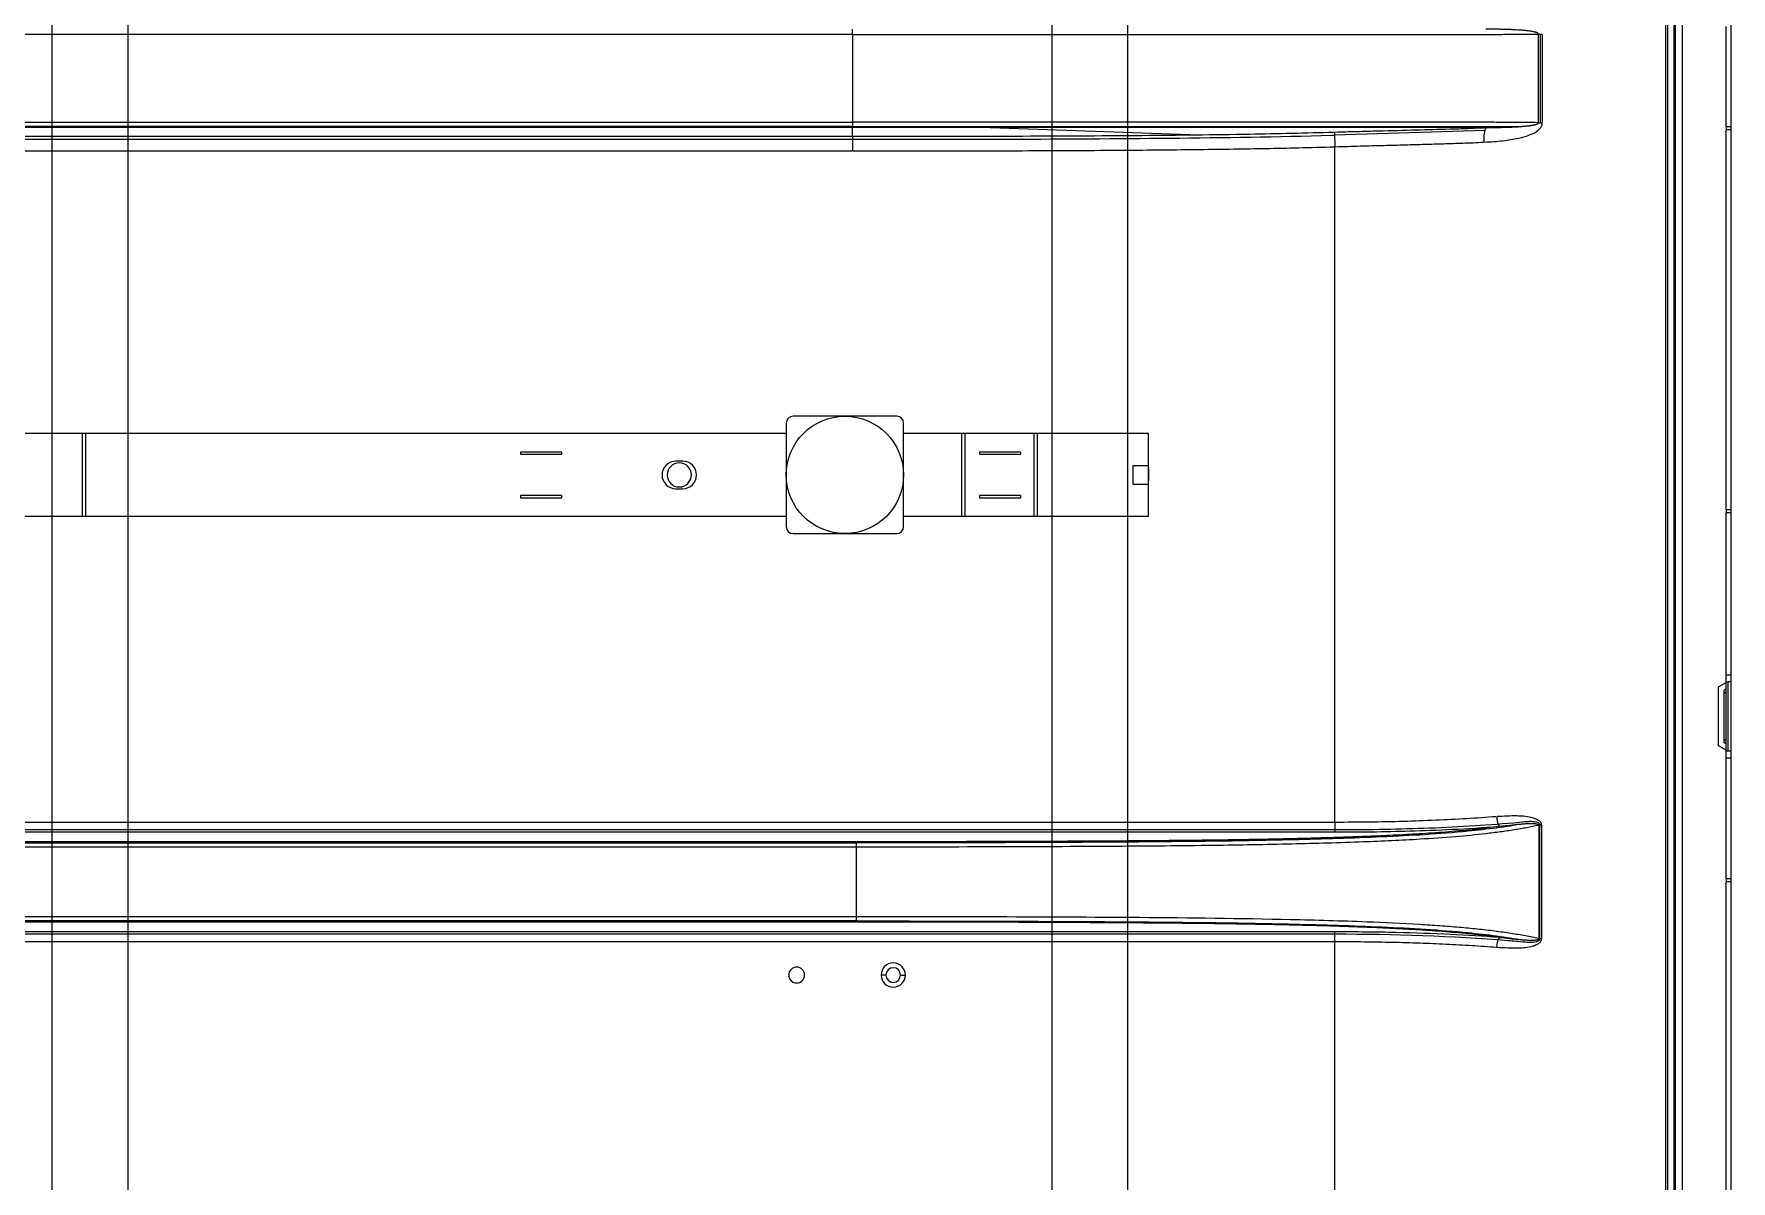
# Model space of a CAD drawing. Header units: millimetres. Extents: x 10037 to 11393, y -913 to 246.
# Drawn here: x 11146.9 to 11392.8, y -467.6 to -301.3 of the extents above; entities that cross this region are included whole.
import ezdxf

# ---------------------------------------------------------------- set-up
doc = ezdxf.new("R2010")
doc.units = ezdxf.units.MM
doc.header["$LTSCALE"] = 46.255
doc.layers.get('0').update_dxf_attribs({"linetype": 'CONTINUOUS'})
doc.layers.add('1', color=7, linetype='CONTINUOUS', true_color=0xffffff)

msp = doc.modelspace()

# ---------------------------------------------------------------- linework, layer by layer
at = {"color": 2}
msp.add_line((11392.82, -642.5), (11392.82, 52.6), dxfattribs=at)
at = {"color": 1}
for p, q in [((11149.52, -59.2), (11149.52, -533)), ((11160.52, -59.2), (11160.52, -533)), ((11294.38, -59.2), (11294.38, -533)), ((11305.38, -59.2), (11305.38, -533))]:
    msp.add_line(p, q, dxfattribs=at)
at = {"color": 3}
for p, q in [((11255.92, -357.7), (11255.92, -372.7)), ((11271.92, -356.7), (11256.92, -356.7)), ((11272.92, -372.7), (11272.92, -357.7)), ((11255.92, -359.2), (11133.92, -359.2)), ((11153.88, -359.2), (11153.88, -371.2)), ((11154.38, -359.2), (11154.38, -371.2)), ((11308.42, -359.2), (11272.92, -359.2)), ((11281.29, -359.2), (11281.29, -371.2)), ((11281.79, -359.2), (11281.79, -371.2)), ((11291.79, -359.2), (11291.79, -371.2)), ((11292.29, -359.2), (11292.29, -371.2)), ((11308.42, -371.2), (11308.42, -359.2)), ((11240.92, -363.2), (11239.92, -363.2)), ((11306.17, -366.58), (11306.17, -363.83)), ((11306.17, -363.83), (11308.42, -363.83)), ((11308.42, -364.33), (11308.42, -366.08)), ((11239.92, -367.2), (11240.92, -367.2)), ((11308.42, -366.58), (11306.17, -366.58)), ((11133.92, -371.2), (11255.92, -371.2)), ((11272.92, -371.2), (11308.42, -371.2)), ((11256.92, -373.7), (11271.92, -373.7))]:
    msp.add_line(p, q, dxfattribs=at)
msp.add_circle((11264.42, -365.2), 8.5, dxfattribs=at)
for centre, radius, start, end in [((11256.92, -357.7), 1, 90, 180), ((11271.92, -357.7), 1, 0, 90), ((11239.92, -365.2), 2, 90, 270), ((11240.92, -365.2), 2, 270, 90), ((11256.92, -372.7), 1, 180, 270), ((11271.92, -372.7), 1, 270, 0)]:
    msp.add_arc(centre, radius, start, end, dxfattribs=at)
at = {"layer": '1', "color": 7, "linetype": 'Continuous'}
for p, q in [((11384.53, 41.93), (11384.53, -583.04)), ((11384.7, 41.93), (11384.7, -583.04)), ((11385.71, 41.93), (11385.71, -583.04)), ((11383.61, 40.7), (11383.61, -583.04)), ((11383.67, -583.04), (11383.67, 40.7)), ((11265.52, -301.37), (10295.32, -301.37)), ((11265.52, -301.37), (11265.52, -300.59)), ((11265.52, -301.37), (11265.52, -314.06)), ((11364.9, -314.09), (11364.9, -301.34)), ((11365.15, -301.29), (11365.15, -314.09)), ((11392.12, -314.7), (11392.12, -300.2)), ((11392.82, -314.7), (11392.82, -300.2)), ((10936.04, -314.06), (11265.52, -314.06)), ((11265.47, -314.68), (10936.04, -314.68)), ((11265.52, -314.06), (11265.52, -314.84)), ((11265.57, -314.68), (11362.39, -314.69)), ((11364.9, -314.14), (11365.48, -314.14)), ((11392.12, -314.7), (11392.12, -315.2)), ((11392.17, -314.7), (11392.77, -314.7)), ((11392.82, -315.2), (11392.82, -314.7)), ((11265.52, -314.84), (10936.04, -314.84)), ((10940.42, -316.55), (11265.52, -316.55)), ((10940.47, -316.12), (11265.52, -316.12)), ((11265.52, -316.12), (11265.52, -314.89)), ((11265.52, -316.12), (11265.52, -318.24)), ((11285.46, -314.84), (11315.8, -315.89)), ((11335.35, -315.51), (11335.42, -317.63)), ((11357.12, -315.28), (11335.37, -315.94)), ((11392.82, -315.2), (11392.12, -315.2)), ((11392.12, -370.2), (11392.12, -315.2)), ((11392.82, -370.2), (11392.82, -315.2)), ((10940.47, -318.24), (11265.47, -318.24)), ((11223.42, -361.9), (11217.42, -361.9)), ((11217.42, -361.9), (11217.42, -362.2)), ((11217.42, -362.2), (11223.42, -362.2)), ((11223.42, -362.2), (11223.42, -361.9)), ((11289.92, -361.9), (11283.92, -361.9)), ((11283.92, -361.9), (11283.92, -362.2)), ((11283.92, -362.2), (11289.92, -362.2)), ((11289.92, -362.2), (11289.92, -361.9)), ((11223.42, -368.2), (11217.42, -368.2)), ((11217.42, -368.2), (11217.42, -368.5)), ((11217.42, -368.5), (11223.42, -368.5)), ((11223.42, -368.5), (11223.42, -368.2)), ((11289.92, -368.2), (11283.92, -368.2)), ((11283.92, -368.2), (11283.92, -368.5)), ((11283.92, -368.5), (11289.92, -368.5)), ((11289.92, -368.5), (11289.92, -368.2)), ((11392.12, -370.2), (11392.82, -370.2)), ((11392.12, -370.2), (11392.12, -370.7)), ((11392.12, -394.2), (11392.12, -370.7)), ((11392.77, -370.7), (11392.17, -370.7)), ((11392.82, -370.7), (11392.82, -370.2)), ((11392.82, -394.2), (11392.82, -370.7)), ((11391.02, -395.92), (11392.12, -395.28)), ((11392.12, -394.2), (11392.82, -394.2)), ((11392.12, -395.2), (11392.12, -394.2)), ((11392.12, -395.2), (11392.42, -395.2)), ((11392.12, -405.2), (11392.12, -395.2)), ((11392.82, -395.2), (11392.42, -395.2)), ((11392.42, -405.2), (11392.42, -395.2)), ((11392.82, -395.2), (11392.82, -394.2)), ((11392.82, -405.2), (11392.82, -395.2)), ((11391.02, -404.49), (11391.02, -395.92)), ((11392.12, -396.21), (11391.82, -396.38)), ((11391.82, -404.02), (11391.82, -396.38)), ((11391.86, -396.79), (11392.12, -396.64)), ((11392.12, -405.12), (11391.02, -404.49)), ((11392.12, -404.2), (11391.82, -404.02)), ((11392.12, -403.76), (11391.86, -403.62)), ((11392.12, -405.2), (11392.42, -405.2)), ((11392.12, -406.2), (11392.12, -405.2)), ((11392.42, -405.2), (11392.82, -405.2)), ((11392.82, -406.2), (11392.82, -405.2)), ((11392.12, -406.2), (11392.82, -406.2)), ((11392.12, -423.7), (11392.12, -406.2)), ((11392.82, -423.7), (11392.82, -406.2)), ((10940.47, -415.52), (11335.36, -415.52)), ((11335.42, -415.58), (11335.42, -416.96)), ((11335.42, -416.67), (10940.42, -416.67)), ((10940.47, -416.96), (11335.36, -416.96)), ((11364.95, -416.04), (11364.95, -432.36)), ((11365.13, -432.41), (11365.13, -415.99)), ((11265.98, -418.38), (10935.3, -418.38)), ((10935.3, -418.54), (11266.03, -418.54)), ((11265.98, -419.16), (10935.3, -419.16)), ((11392.12, -423.7), (11392.12, -424.2)), ((11392.82, -424.2), (11392.12, -424.2)), ((11392.12, -476.2), (11392.12, -424.2)), ((11392.17, -423.7), (11392.77, -423.7)), ((11392.82, -424.2), (11392.82, -423.7)), ((11392.82, -476.2), (11392.82, -424.2)), ((11266.03, -429.86), (10935.24, -429.86)), ((11265.98, -430.02), (10935.3, -430.02)), ((10940.42, -431.74), (11335.42, -431.74)), ((11335.36, -431.44), (10940.47, -431.44)), ((11335.42, -432.82), (11335.42, -431.44)), ((11335.36, -432.89), (10940.47, -432.89)), ((11270.36, -437.7), (11269.66, -437.7)), ((11272.48, -437.7), (11273.18, -437.7))]:
    msp.add_line(p, q, dxfattribs=at)
for centre, radius, start, end in [((11240.42, -365.2), 1.75, 0, 180), ((11240.42, -365.2), 1.75, 180, 0), ((11257.42, -437.7), 1.15, 0, 180), ((11257.42, -437.7), 1.15, 180, 0), ((11271.42, -437.7), 1.76, 0, 180), ((11271.42, -437.7), 1.76, 180, 0), ((11271.42, -437.7), 1.06, 0, 180), ((11271.42, -437.7), 1.06, 180, 0)]:
    msp.add_arc(centre, radius, start, end, dxfattribs=at)
for centre, major_axis, ratio, start_param, end_param in [((11357.54, -316.97), (-0.1, 2.2), 0.246195, 0.346475, 1.559206), ((11359.25, -433.71), (-0.11, -1.5), 0.271951, 3.413901, 4.733038)]:
    msp.add_ellipse(centre, major_axis=major_axis, ratio=ratio, start_param=start_param, end_param=end_param, dxfattribs=at)
at = {"layer": '1', "color": 5, "linetype": 'Continuous'}
msp.add_open_spline([(11383.37, -583.04), (11383.37, 40.7)], degree=1, dxfattribs=at)
at = {"layer": '1', "color": 7, "linetype": 'Continuous'}
for points, knots in [([(11265.52, -301.37), (11266.51, -301.37), (11268.56, -301.37), (11271.82, -301.37), (11275.44, -301.37), (11279.56, -301.37), (11284.21, -301.36), (11289.43, -301.36), (11295.12, -301.36), (11300.95, -301.37), (11306.51, -301.37), (11311.55, -301.37), (11316.04, -301.37), (11320.06, -301.37), (11323.72, -301.37), (11327.09, -301.37), (11330.24, -301.37), (11333.24, -301.36), (11336.19, -301.36), (11339.21, -301.36), (11342.44, -301.36), (11345.93, -301.36), (11349.58, -301.36), (11353.15, -301.35), (11356.39, -301.35), (11359.22, -301.34), (11361.65, -301.32), (11363.5, -301.3), (11364.53, -301.29), (11364.9, -301.29)], [0, 0, 0, 0, 0.029545, 0.060797, 0.096529, 0.137042, 0.182909, 0.234521, 0.291967, 0.351653, 0.407569, 0.457132, 0.50112, 0.540666, 0.576634, 0.609755, 0.640694, 0.670209, 0.699171, 0.72864, 0.760207, 0.795526, 0.833531, 0.870644, 0.904542, 0.934725, 0.961718, 0.986032, 1, 1, 1, 1]), ([(11364.9, -314.14), (11364.3, -314.14), (11363.08, -314.12), (11361.03, -314.11), (11358.74, -314.09), (11355, -314.08), (11348.69, -314.08), (11339.19, -314.06), (11323.66, -314.06), (11298.88, -314.07), (11278.07, -314.06), (11265.52, -314.06)], [0, 0, 0, 0, 0.02229, 0.046265, 0.07191, 0.099204, 0.166993, 0.266754, 0.384273, 0.628729, 1, 1, 1, 1]), ([(11357.09, -316.96), (11357.98, -316.91), (11359.66, -316.8), (11361.93, -316.46), (11363.67, -315.96), (11364.75, -315.38), (11365.24, -314.86), (11365.44, -314.5), (11365.46, -314.27), (11365.47, -314.17)], [0, 0, 0, 0, 0.285826, 0.536126, 0.741075, 0.876826, 0.927095, 0.968892, 1, 1, 1, 1]), ([(11357.27, -314.86), (11356.53, -314.85), (11354.95, -314.85), (11352.37, -314.85), (11349.45, -314.85), (11346.16, -314.84), (11342.47, -314.84), (11338.33, -314.84), (11333.75, -314.84), (11326.69, -314.83), (11318.9, -314.83), (11310.33, -314.83), (11302.53, -314.84), (11293.52, -314.84), (11280.97, -314.84), (11271.52, -314.84), (11265.52, -314.84)], [0, 0, 0, 0, 0.026149, 0.055464, 0.088109, 0.124459, 0.164986, 0.210096, 0.259924, 0.314555, 0.440458, 0.513049, 0.592798, 0.693552, 0.805238, 1, 1, 1, 1]), ([(11265.52, -316.12), (11273.33, -316.11), (11287.32, -316.1), (11306.49, -316), (11321.95, -315.84), (11331.22, -315.61), (11335.32, -315.51)], [0, 0, 0, 0, 0.33575, 0.601351, 0.823759, 1, 1, 1, 1]), ([(11265.52, -316.55), (11280.84, -316.55), (11296.16, -316.54), (11319.29, -316.3), (11327.1, -316.19), (11335.06, -315.95), (11335.21, -315.95), (11335.37, -315.94)], [0, 0, 0, 0, 0.657933, 0.657933, 0.993375, 0.993375, 1, 1, 1, 1]), ([(11335.41, -315.5), (11336.47, -315.47), (11338.57, -315.41), (11342.51, -315.3), (11347.02, -315.19), (11351.33, -315.08), (11354.67, -314.97), (11356.39, -314.89), (11357.25, -314.86)], [0, 0, 0, 0, 0.143582, 0.286796, 0.536362, 0.758629, 0.88041, 1, 1, 1, 1]), ([(11335.47, -317.63), (11336.69, -317.59), (11339.03, -317.52), (11342.42, -317.43), (11345.53, -317.35), (11348.42, -317.27), (11351.19, -317.19), (11354.02, -317.1), (11355.95, -317.02), (11356.95, -316.97)], [0, 0, 0, 0, 0.16817, 0.324577, 0.468736, 0.600582, 0.726489, 0.857271, 1, 1, 1, 1]), ([(11265.57, -318.24), (11268.78, -318.24), (11274.97, -318.24), (11283.49, -318.22), (11291.2, -318.2), (11298.2, -318.17), (11304.6, -318.13), (11310.47, -318.08), (11315.89, -318.02), (11320.82, -317.95), (11325.39, -317.88), (11330.07, -317.78), (11333.59, -317.69), (11335.42, -317.63)], [0, 0, 0, 0, 0.090483, 0.181434, 0.272386, 0.363338, 0.45429, 0.545241, 0.636193, 0.727145, 0.818097, 0.909048, 1, 1, 1, 1]), ([(11362.94, -415.51), (11362.4, -415.56), (11361.85, -415.61), (11357.09, -416.03), (11352.69, -416.29), (11344.01, -416.6), (11339.73, -416.67), (11335.42, -416.67)], [0, 0, 0, 0, 0.062312, 0.062312, 0.540463, 0.540463, 1, 1, 1, 1]), ([(11335.47, -415.52), (11337.14, -415.51), (11340.43, -415.5), (11345.29, -415.4), (11349.98, -415.23), (11354.48, -415.01), (11357.38, -414.8), (11358.8, -414.7)], [0, 0, 0, 0, 0.211832, 0.418698, 0.618896, 0.813095, 1, 1, 1, 1]), ([(11358.94, -414.69), (11359.89, -414.63), (11361.53, -414.54), (11363.36, -414.66), (11364.39, -414.96), (11364.88, -415.2), (11365.26, -415.53), (11365.32, -415.84), (11365.35, -415.97)], [0, 0, 0, 0, 0.407616, 0.704797, 0.797408, 0.872799, 0.943952, 1, 1, 1, 1]), ([(11365.13, -415.96), (11365.13, -415.92), (11365.12, -415.88), (11365.03, -415.67), (11364.83, -415.6), (11364.3, -415.46), (11363.94, -415.45), (11363.37, -415.47), (11363.17, -415.49), (11362.96, -415.51)], [0, 0, 0, 0, 0.045068, 0.045068, 0.27448, 0.27448, 0.733304, 0.733304, 1, 1, 1, 1]), ([(11362.74, -415.78), (11360.25, -416.23), (11357.53, -416.58), (11350.6, -417.25), (11346.42, -417.5), (11337.99, -417.87), (11333.72, -417.99), (11325.16, -418.2), (11320.87, -418.27), (11307.99, -418.43), (11299.4, -418.47), (11282.55, -418.53), (11274.29, -418.54), (11266.03, -418.54)], [0, 0, 0, 0, 0.092545, 0.092545, 0.223648, 0.223648, 0.354752, 0.354752, 0.485855, 0.485855, 0.748062, 0.748062, 1, 1, 1, 1]), ([(11359.2, -416.15), (11358.08, -416.31), (11355.73, -416.6), (11351.93, -416.95), (11348.08, -417.22), (11344.32, -417.43), (11340.69, -417.59), (11337.12, -417.72), (11333.45, -417.83), (11329.55, -417.94), (11325.29, -418.03), (11320.63, -418.11), (11315.56, -418.18), (11310.06, -418.23), (11304.1, -418.28), (11297.64, -418.31), (11290.66, -418.34), (11283.13, -418.36), (11275.01, -418.38), (11269.13, -418.38), (11266.08, -418.38)], [0, 0, 0, 0, 0.054805, 0.110423, 0.166041, 0.221659, 0.277277, 0.332895, 0.388513, 0.444132, 0.49975, 0.555368, 0.610986, 0.666604, 0.722222, 0.77784, 0.833458, 0.889077, 0.944695, 1, 1, 1, 1]), ([(11364.92, -416), (11364.36, -416.12), (11363.22, -416.35), (11361.37, -416.67), (11359.39, -416.96), (11356.58, -417.31), (11352.71, -417.68), (11346.79, -418.1), (11338.87, -418.46), (11328.85, -418.74), (11316.92, -418.95), (11302.48, -419.07), (11285.25, -419.14), (11272.7, -419.15), (11266.11, -419.16)], [0, 0, 0, 0, 0.021435, 0.043631, 0.066282, 0.089517, 0.136368, 0.188963, 0.271911, 0.374974, 0.488258, 0.627157, 0.804131, 1, 1, 1, 1]), ([(11335.42, -416.96), (11337.21, -416.96), (11340.86, -416.94), (11346.17, -416.83), (11352.34, -416.6), (11356.86, -416.33), (11359.2, -416.15)], [0, 0, 0, 0, 0.250442, 0.500884, 0.751327, 1, 1, 1, 1]), ([(11359.3, -416.14), (11359.46, -416.12), (11359.78, -416.08), (11360.25, -416.03), (11360.7, -415.98), (11361.12, -415.93), (11361.51, -415.89), (11361.87, -415.85), (11362.19, -415.82), (11362.49, -415.79), (11362.76, -415.77), (11363.01, -415.75), (11363.24, -415.74), (11363.45, -415.73), (11363.65, -415.72), (11363.82, -415.72), (11363.99, -415.72), (11364.13, -415.72), (11364.27, -415.73), (11364.39, -415.74), (11364.5, -415.75), (11364.6, -415.76), (11364.68, -415.78), (11364.76, -415.8), (11364.83, -415.82), (11364.89, -415.85), (11364.93, -415.89), (11364.95, -415.92), (11364.95, -415.94), (11364.95, -415.94)], [0, 0, 0, 0, 0.073758, 0.15039, 0.223047, 0.291287, 0.354704, 0.413232, 0.46721, 0.517074, 0.563181, 0.605835, 0.645334, 0.681945, 0.715886, 0.747358, 0.776586, 0.803782, 0.829053, 0.852394, 0.873789, 0.893362, 0.911484, 0.92872, 0.94581, 0.963358, 0.980411, 0.997638, 1, 1, 1, 1]), ([(11266.03, -429.86), (11274.29, -429.86), (11282.55, -429.87), (11299.41, -429.94), (11308.01, -429.97), (11320.9, -430.13), (11325.19, -430.21), (11333.74, -430.41), (11338.01, -430.53), (11346.5, -430.91), (11350.68, -431.16), (11357.54, -431.82), (11360.25, -432.18), (11362.73, -432.63)], [0, 0, 0, 0, 0.251996, 0.251996, 0.51426, 0.51426, 0.645393, 0.645393, 0.776525, 0.776525, 0.907657, 0.907657, 1, 1, 1, 1]), ([(11359.2, -432.25), (11358.08, -432.09), (11355.73, -431.81), (11351.93, -431.46), (11348.05, -431.18), (11344.23, -430.97), (11340.55, -430.8), (11336.95, -430.67), (11333.26, -430.56), (11329.36, -430.46), (11325.11, -430.37), (11320.47, -430.29), (11315.42, -430.22), (11309.93, -430.17), (11303.99, -430.13), (11297.55, -430.09), (11290.59, -430.06), (11283.08, -430.04), (11274.99, -430.02), (11269.12, -430.02), (11266.08, -430.02)], [0, 0, 0, 0, 0.054805, 0.110423, 0.166041, 0.221659, 0.277277, 0.332895, 0.388513, 0.444132, 0.49975, 0.555368, 0.610986, 0.666604, 0.722222, 0.77784, 0.833458, 0.889077, 0.944695, 1, 1, 1, 1]), ([(11364.92, -432.4), (11364.3, -432.27), (11363.01, -432.01), (11360.88, -431.66), (11358.55, -431.33), (11356.05, -431.04), (11353.4, -430.79), (11350.6, -430.57), (11346.16, -430.28), (11338.96, -429.94), (11325.41, -429.56), (11300.75, -429.28), (11279.79, -429.26), (11266.13, -429.25)], [0, 0, 0, 0, 0.023948, 0.049265, 0.075518, 0.102688, 0.130754, 0.159717, 0.189586, 0.267006, 0.377014, 0.594149, 1, 1, 1, 1]), ([(11359.2, -432.25), (11356.96, -432.08), (11352.22, -431.79), (11344.39, -431.51), (11338.51, -431.44), (11335.42, -431.44)], [0, 0, 0, 0, 0.331683, 0.665842, 1, 1, 1, 1]), ([(11335.42, -431.74), (11343.94, -431.74), (11352.5, -432.01), (11361.31, -432.74), (11362.13, -432.81), (11362.94, -432.89)], [0, 0, 0, 0, 0.907071, 0.907071, 1, 1, 1, 1]), ([(11365.35, -432.43), (11365.33, -432.54), (11365.29, -432.8), (11365, -433.11), (11364.58, -433.36), (11363.58, -433.71), (11361.68, -433.87), (11359.96, -433.77), (11358.95, -433.71)], [0, 0, 0, 0, 0.047476, 0.104722, 0.173215, 0.258002, 0.565096, 1, 1, 1, 1]), ([(11364.95, -432.46), (11364.95, -432.46), (11364.95, -432.48), (11364.93, -432.51), (11364.89, -432.55), (11364.82, -432.58), (11364.74, -432.61), (11364.64, -432.63), (11364.52, -432.65), (11364.39, -432.67), (11364.23, -432.68), (11364.05, -432.68), (11363.84, -432.68), (11363.6, -432.68), (11363.33, -432.67), (11363.02, -432.65), (11362.67, -432.62), (11362.26, -432.59), (11361.79, -432.54), (11361.25, -432.49), (11360.64, -432.42), (11359.99, -432.34), (11359.53, -432.29), (11359.3, -432.26)], [0, 0, 0, 0, 0.001067, 0.01803, 0.035415, 0.054088, 0.074448, 0.096664, 0.121118, 0.148159, 0.178193, 0.211639, 0.249023, 0.290945, 0.338091, 0.391257, 0.451404, 0.519608, 0.597283, 0.685951, 0.784879, 0.892651, 1, 1, 1, 1]), ([(11362.94, -432.89), (11363.15, -432.91), (11363.37, -432.93), (11363.94, -432.95), (11364.31, -432.95), (11364.83, -432.8), (11365.03, -432.73), (11365.12, -432.5), (11365.13, -432.46), (11365.12, -432.41)], [0, 0, 0, 0, 0.268942, 0.268942, 0.716437, 0.716437, 0.940185, 0.940185, 1, 1, 1, 1]), ([(11365.28, -432.41), (11365.22, -432.41), (11365.11, -432.41), (11365.02, -432.41), (11364.98, -432.41)], [0, 0, 0, 0, 0.597509, 1, 1, 1, 1]), ([(11358.8, -433.7), (11357.62, -433.62), (11355.23, -433.44), (11351.52, -433.24), (11347.68, -433.08), (11343.7, -432.97), (11339.62, -432.9), (11336.86, -432.89), (11335.47, -432.89)], [0, 0, 0, 0, 0.15507, 0.31574, 0.480411, 0.649486, 0.823337, 1, 1, 1, 1])]:
    msp.add_open_spline(points, degree=3, knots=knots, dxfattribs=at)
for points, degree in [([(11364.9, -301.29), (11364.9, -301.27), (11364.89, -301.23), (11364.84, -301.18), (11364.77, -301.13), (11364.67, -301.09), (11364.55, -301.05), (11364.41, -301), (11364.25, -300.97), (11364.06, -300.93), (11363.85, -300.89), (11363.61, -300.86), (11363.34, -300.82), (11363.05, -300.79), (11362.72, -300.76), (11362.35, -300.73), (11361.94, -300.71), (11361.47, -300.68), (11360.95, -300.66), (11360.37, -300.63), (11359.72, -300.62), (11358.99, -300.6), (11358.19, -300.58), (11357.6, -300.58), (11357.3, -300.57)], 3), ([(11365.48, -314.09), (11365.48, -309.84), (11365.48, -305.59), (11365.48, -301.34)], 3), ([(11357.3, -314.86), (11357.55, -314.85), (11358.04, -314.85), (11358.7, -314.84), (11359.31, -314.82), (11359.87, -314.81), (11360.37, -314.8), (11360.83, -314.78), (11361.24, -314.76), (11361.62, -314.74), (11361.96, -314.72), (11362.27, -314.7), (11362.54, -314.68), (11362.79, -314.66), (11363.01, -314.64), (11363.2, -314.62), (11363.38, -314.6), (11363.55, -314.58), (11363.7, -314.56), (11363.84, -314.54), (11363.97, -314.52), (11364.09, -314.5), (11364.19, -314.47), (11364.29, -314.45), (11364.37, -314.43), (11364.45, -314.41), (11364.52, -314.39), (11364.58, -314.37), (11364.65, -314.35), (11364.71, -314.32), (11364.77, -314.29), (11364.83, -314.25), (11364.88, -314.21), (11364.9, -314.17), (11364.9, -314.14)], 3), ([(11335.42, -415.46), (11335.42, -317.68)], 1), ([(11365.3, -415.99), (11365.2, -415.99), (11365.1, -415.99), (11365, -415.99)], 3), ([(11365.35, -416.04), (11365.35, -432.36)], 1), ([(11266.03, -419.21), (11266.03, -429.2)], 1), ([(11265.98, -429.25), (11155.75, -429.25), (11045.52, -429.25), (10935.3, -429.25)], 3), ([(11335.42, -555.48), (11335.42, -432.94)], 1)]:
    msp.add_open_spline(points, degree=degree, dxfattribs=at)
for points, weights in [([(11364.95, -301.29), (11365.09, -301.29), (11365.25, -301.29), (11365.43, -301.29)], [1.1653491767, 1.12703959575, 1.09538694541, 1.07039122566]), ([(11358.85, -414.75), (11358.9, -415.38), (11359.04, -415.9), (11359.22, -416.11)], [1.10482130319, 0.97091416125, 0.965304813628, 1.08799326033]), ([(11266.03, -418.43), (11266.03, -418.49), (11266.03, -418.58), (11266.03, -418.69)], [1.03115774554, 1.0638553247, 1.12228803803, 1.20645588554]), ([(11266.03, -418.69), (11266.03, -418.81), (11266.03, -418.95), (11266.03, -419.11)], [1.20645588554, 1.11328629978, 1.05165095081, 1.02154983865]), ([(11266.03, -429.3), (11266.03, -429.45), (11266.03, -429.59), (11266.03, -429.71)], [1.02155057472, 1.05165195235, 1.11328704592, 1.20645585542]), ([(11266.03, -429.71), (11266.03, -429.82), (11266.03, -429.91), (11266.03, -429.97)], [1.20645585542, 1.12228849035, 1.06385596818, 1.03115828894])]:
    msp.add_rational_spline(points, weights, degree=3, dxfattribs=at)

doc.saveas('drawing.dxf')
